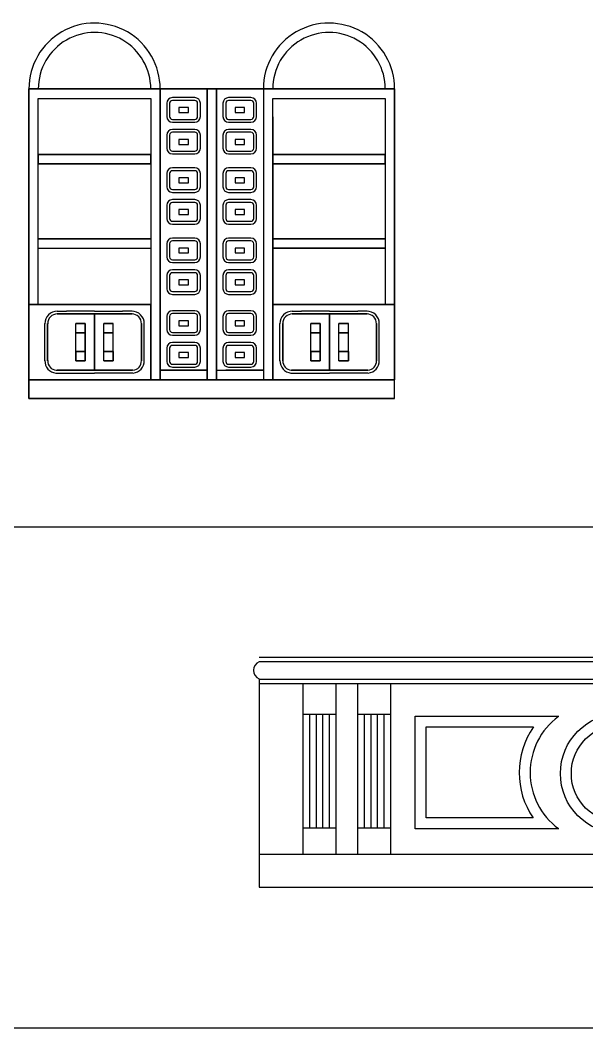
# Model space of a CAD drawing. Header units: millimetres. Extents: x 51491 to 87084, y 5379 to 33460.
# Drawn here: x 67153 to 70779, y 21779 to 28220 of the extents above; entities that cross this region are included whole.
import ezdxf

# ---------------------------------------------------------------- set-up
doc = ezdxf.new("R2010")
doc.units = ezdxf.units.MM
doc.layers.add('www.cad-blocks.net', color=7, linetype='Continuous')

# ---------------------------------------------------------------- blocks, each defined once
blk = doc.blocks.new('A$C0D311198')
at = {"linetype": 'Continuous'}
for p, q in [((0, 600), (0, 1980)), ((0, 600), (0, 1980)), ((0, 600), (0, 1980)), ((0, 600), (0, 1980)), ((0, 1980), (0, 600)), ((0, 1980), (0, 600)), ((0, 600), (0, 1980)), ((0, 600), (0, 1980)), ((0, 600), (0, 1980)), ((0, 600), (0, 1980)), ((0, 1980), (0, 600)), ((0, 600), (0, 1980)), ((0, 1980), (0, 600)), ((0, 1980), (0, 600)), ((0, 600), (0, 1980)), ((0, 1980), (0, 600)), ((0, 1980), (60, 1980)), ((0, 1980), (60, 1980)), ((0, 1980), (60, 1980)), ((60, 1980), (0, 1980)), ((60, 1980), (0, 1980)), ((60, 1980), (0, 1980)), ((60, 1980), (0, 1980)), ((60, 1980), (0, 1980)), ((60, 1980), (780, 1980)), ((780, 1980), (60, 1980)), ((780, 1980), (60, 1980)), ((60, 1980), (780, 1980)), ((780, 1980), (60, 1980)), ((60, 1980), (780, 1980)), ((60, 1980), (780, 1980)), ((780, 1980), (60, 1980)), ((780, 1980), (60, 1980)), ((60, 1980), (780, 1980)), ((60, 1980), (780, 1980)), ((60, 1980), (780, 1980)), ((60, 1980), (780, 1980)), ((780, 1980), (60, 1980)), ((60, 1980), (780, 1980)), ((780, 1980), (60, 1980)), ((780, 1980), (60, 1980)), ((60, 1980), (780, 1980)), ((780, 1980), (60, 1980)), ((60, 1980), (780, 1980)), ((780, 1980), (60, 1980)), ((780, 1980), (60, 1980)), ((60, 1980), (780, 1980)), ((60, 1980), (780, 1980)), ((60, 1980), (780, 1980)), ((780, 1980), (60, 1980)), ((60, 1980), (780, 1980)), ((780, 1980), (60, 1980)), ((780, 1980), (60, 1980)), ((60, 1980), (780, 1980)), ((60, 1980), (780, 1980)), ((60, 1980), (780, 1980)), ((840, 1980), (780, 1980)), ((840, 1980), (780, 1980)), ((780, 1980), (840, 1980)), ((780, 1980), (840, 1980)), ((840, 120), (840, 1980)), ((840, 1980), (840, 120)), ((840, 1980), (840, 120)), ((840, 1980), (840, 120)), ((840, 1980), (840, 120)), ((840, 120), (840, 1980)), ((840, 1980), (1140, 1980)), ((1140, 1980), (840, 1980)), ((840, 1980), (1140, 1980)), ((840, 1980), (1140, 1980)), ((1140, 1980), (840, 1980)), ((840, 1980), (1140, 1980)), ((1140, 1980), (840, 1980)), ((840, 1980), (1140, 1980)), ((1140, 1980), (840, 1980)), ((1140, 1980), (840, 1980)), ((1140, 1980), (840, 1980)), ((840, 1980), (1140, 1980)), ((1140, 1980), (840, 1980)), ((1140, 1980), (840, 1980)), ((840, 1980), (1140, 1980)), ((840, 1980), (1140, 1980)), ((1140, 1980), (840, 1980)), ((1140, 1980), (840, 1980)), ((1140, 1980), (840, 1980)), ((840, 1980), (1140, 1980)), ((1140, 1980), (840, 1980)), ((840, 1980), (1140, 1980)), ((1140, 1980), (840, 1980)), ((840, 1980), (1140, 1980)), ((840, 1980), (840, 1800)), ((840, 1800), (840, 1980)), ((840, 1980), (840, 1800)), ((840, 1980), (840, 1800)), ((1140, 120), (1140, 1980)), ((1140, 1980), (1140, 120)), ((1140, 120), (1140, 1980)), ((1140, 1980), (1140, 120)), ((1140, 120), (1140, 1980)), ((1140, 1980), (1140, 120)), ((1140, 1980), (1140, 120)), ((1140, 1980), (1140, 120)), ((1140, 120), (1140, 1980)), ((1140, 1980), (1140, 120)), ((1140, 1980), (1140, 120)), ((1140, 120), (1140, 1980)), ((1200, 1980), (1140, 1980)), ((1200, 1980), (1140, 1980)), ((1140, 1980), (1200, 1980)), ((1200, 1980), (1140, 1980)), ((1140, 1800), (1140, 1980)), ((1140, 1980), (1140, 1800)), ((1140, 1980), (1140, 1800)), ((1140, 1980), (1140, 1800)), ((1200, 120), (1200, 1980)), ((1200, 1980), (1200, 120)), ((1200, 1980), (1200, 120)), ((1200, 120), (1200, 1980)), ((1200, 1980), (1200, 120)), ((1200, 120), (1200, 1980)), ((1200, 1980), (1200, 120)), ((1200, 120), (1200, 1980)), ((1200, 1980), (1200, 120)), ((1200, 1980), (1200, 120)), ((1200, 1980), (1200, 120)), ((1200, 120), (1200, 1980)), ((1200, 1980), (1200, 120)), ((1200, 1980), (1200, 120)), ((1200, 120), (1200, 1980)), ((1200, 120), (1200, 1980)), ((1200, 1980), (1200, 120)), ((1200, 1980), (1200, 120)), ((1200, 1980), (1200, 120)), ((1200, 120), (1200, 1980)), ((1200, 120), (1200, 1980)), ((1200, 1980), (1200, 120)), ((1200, 1980), (1200, 120)), ((1200, 120), (1200, 1980)), ((1200, 1980), (1200, 120)), ((1200, 1980), (1200, 120)), ((1200, 1980), (1200, 120)), ((1200, 120), (1200, 1980)), ((1200, 1980), (1560, 1980)), ((1560, 1980), (1200, 1980)), ((1200, 1980), (1560, 1980)), ((1200, 1980), (1560, 1980)), ((1560, 1980), (1200, 1980)), ((1200, 1980), (1560, 1980)), ((1560, 1980), (1200, 1980)), ((1200, 1980), (1560, 1980)), ((1560, 1980), (1200, 1980)), ((1560, 1980), (1200, 1980)), ((1560, 1980), (1200, 1980)), ((1200, 1980), (1560, 1980)), ((1560, 1980), (1200, 1980)), ((1560, 1980), (1200, 1980)), ((1200, 1980), (1560, 1980)), ((1200, 1980), (1560, 1980)), ((1560, 1980), (1200, 1980)), ((1560, 1980), (1200, 1980)), ((1560, 1980), (1200, 1980)), ((1200, 1980), (1560, 1980)), ((1560, 1980), (1200, 1980)), ((1200, 1980), (1560, 1980)), ((1560, 1980), (1200, 1980)), ((1200, 1980), (1560, 1980)), ((1200, 1980), (1200, 1800)), ((1200, 1800), (1200, 1980)), ((1200, 1980), (1200, 1800)), ((1200, 1980), (1200, 1800)), ((1503, 120), (1503, 1980)), ((1560, 1980), (2280, 1980)), ((2280, 1980), (1560, 1980)), ((2280, 1980), (1560, 1980)), ((1560, 1980), (2280, 1980)), ((2280, 1980), (1560, 1980)), ((1560, 1980), (2280, 1980)), ((1560, 1980), (2280, 1980)), ((2280, 1980), (1560, 1980)), ((2280, 1980), (1560, 1980)), ((1560, 1980), (2280, 1980)), ((1560, 1980), (2280, 1980)), ((1560, 1980), (2280, 1980)), ((1560, 1980), (2280, 1980)), ((2280, 1980), (1560, 1980)), ((1560, 1980), (2280, 1980)), ((2280, 1980), (1560, 1980)), ((2280, 1980), (1560, 1980)), ((1560, 1980), (2280, 1980)), ((2280, 1980), (1560, 1980)), ((1560, 1980), (2280, 1980)), ((2280, 1980), (1560, 1980)), ((2280, 1980), (1560, 1980)), ((1560, 1980), (2280, 1980)), ((1560, 1980), (2280, 1980)), ((1560, 1980), (2280, 1980)), ((2280, 1980), (1560, 1980)), ((1560, 1980), (2280, 1980)), ((2280, 1980), (1560, 1980)), ((2280, 1980), (1560, 1980)), ((1560, 1980), (2280, 1980)), ((1560, 1980), (2280, 1980)), ((1560, 1980), (2280, 1980)), ((2280, 1980), (2340, 1980)), ((2280, 1980), (2340, 1980)), ((2280, 1980), (2340, 1980)), ((2340, 1980), (2280, 1980)), ((2340, 1980), (2280, 1980)), ((2280, 1980), (2340, 1980)), ((2340, 1980), (2280, 1980)), ((2280, 1980), (2340, 1980)), ((2340, 1980), (2280, 1980)), ((2280, 1980), (2340, 1980)), ((2340, 600), (2340, 1980)), ((2340, 1980), (2340, 600)), ((2340, 600), (2340, 1980)), ((2340, 600), (2340, 1980)), ((2340, 600), (2340, 1980)), ((2340, 600), (2340, 1980)), ((2340, 600), (2340, 1980)), ((2340, 1980), (2340, 600)), ((2340, 600), (2340, 1980)), ((2340, 1980), (2340, 600)), ((2340, 1980), (2340, 600)), ((2340, 600), (2340, 1980)), ((2340, 1980), (2340, 600)), ((2340, 600), (2340, 1980)), ((2340, 1980), (2340, 600)), ((2340, 1980), (2340, 600)), ((2340, 600), (2340, 1980)), ((2340, 600), (2340, 1980)), ((2340, 600), (2340, 1980)), ((2340, 1980), (2340, 600)), ((2340, 600), (2340, 1980)), ((2340, 1980), (2340, 600)), ((2340, 1980), (2340, 600)), ((2340, 600), (2340, 1980)), ((2340, 600), (2340, 1980)), ((2340, 600), (2340, 1980)), ((60, 600), (60, 1916.6)), ((60, 1916.6), (780, 1916.6)), ((780, 1916.6), (780, 120)), ((840, 1860), (840, 1920)), ((840, 1920), (840, 1860)), ((840, 1920), (840, 1860)), ((840, 1860), (840, 1920)), ((882.4, 1886.9), (882.4, 1802.3)), ((900.4, 1886.9), (900.4, 1802.3)), ((1061.4, 1922.9), (918.4, 1922.9)), ((1061.4, 1904.9), (918.4, 1904.9)), ((1079.4, 1802.3), (1079.4, 1886.9)), ((1097.4, 1802.3), (1097.4, 1886.9)), ((1241.8, 1886.9), (1241.8, 1802.3)), ((1259.8, 1886.9), (1259.8, 1802.3)), ((1420.8, 1922.9), (1277.8, 1922.9)), ((1420.8, 1904.9), (1277.8, 1904.9)), ((1438.8, 1802.3), (1438.8, 1886.9)), ((1456.8, 1802.3), (1456.8, 1886.9)), ((1560, 1916.6), (2280, 1916.6)), ((1560, 120), (1560, 1916.6)), ((2280, 1916.6), (2280, 600)), ((959.6, 1859), (959.6, 1827.6)), ((1020.5, 1859), (959.6, 1859)), ((959.6, 1827.6), (1020.5, 1827.6)), ((1020.5, 1827.6), (1020.5, 1859)), ((1379.9, 1859), (1319, 1859)), ((1319, 1859), (1319, 1827.6)), ((1319, 1827.6), (1379.9, 1827.6)), ((1379.9, 1827.6), (1379.9, 1859)), ((840, 1800), (840, 1560)), ((840, 1560), (840, 1800)), ((840, 1800), (840, 1560)), ((840, 1800), (840, 1560)), ((918.4, 1784.3), (1061.4, 1784.3)), ((918.4, 1766.3), (1061.4, 1766.3)), ((1140, 1560), (1140, 1800)), ((1140, 1800), (1140, 1560)), ((1140, 1800), (1140, 1560)), ((1140, 1800), (1140, 1560)), ((1200, 1800), (1200, 1560)), ((1200, 1560), (1200, 1800)), ((1200, 1800), (1200, 1560)), ((1200, 1800), (1200, 1560)), ((1277.8, 1784.3), (1420.8, 1784.3)), ((1277.8, 1766.3), (1420.8, 1766.3)), ((1560, 1560), (1560, 1800)), ((1560, 1800), (1560, 1560)), ((1560, 1800), (1560, 1560)), ((1560, 1800), (1560, 1560)), ((840, 1620), (840, 1680)), ((840, 1680), (840, 1620)), ((840, 1680), (840, 1620)), ((840, 1620), (840, 1680)), ((882.4, 1683.7), (882.4, 1599.1)), ((900.4, 1683.7), (900.4, 1599.1)), ((1061.4, 1719.7), (918.4, 1719.7)), ((1061.4, 1701.7), (918.4, 1701.7)), ((1079.4, 1599.1), (1079.4, 1683.7)), ((1097.4, 1599.1), (1097.4, 1683.7)), ((1241.8, 1683.7), (1241.8, 1599.1)), ((1259.8, 1683.7), (1259.8, 1599.1)), ((1420.8, 1719.7), (1277.8, 1719.7)), ((1420.8, 1701.7), (1277.8, 1701.7)), ((1438.8, 1599.1), (1438.8, 1683.7)), ((1456.8, 1599.1), (1456.8, 1683.7)), ((1020.5, 1655.9), (959.6, 1655.9)), ((959.6, 1655.9), (959.6, 1624.4)), ((959.6, 1624.4), (1020.5, 1624.4)), ((1020.5, 1624.4), (1020.5, 1655.9)), ((1379.9, 1655.9), (1319, 1655.9)), ((1319, 1655.9), (1319, 1624.4)), ((1319, 1624.4), (1379.9, 1624.4)), ((1379.9, 1624.4), (1379.9, 1655.9)), ((60, 1560), (780, 1560)), ((780, 1560), (60, 1560)), ((60, 1560), (780, 1560)), ((60, 1560), (780, 1560)), ((780, 1560), (60, 1560)), ((780, 1560), (60, 1560)), ((60, 1560), (780, 1560)), ((60, 1560), (780, 1560)), ((60, 1560), (780, 1560)), ((60, 1560), (780, 1560)), ((780, 1560), (60, 1560)), ((60, 1560), (780, 1560)), ((780, 1560), (60, 1560)), ((780, 1560), (60, 1560)), ((60, 1560), (780, 1560)), ((780, 1560), (60, 1560)), ((60, 1560), (780, 1560)), ((780, 1560), (60, 1560)), ((780, 1560), (60, 1560)), ((60, 1560), (780, 1560)), ((60, 1560), (780, 1560)), ((780, 1560), (60, 1560)), ((60, 1500), (60, 1560)), ((60, 1500), (60, 1560)), ((60, 1560), (60, 1500)), ((60, 1560), (60, 1500)), ((780, 1500), (780, 1560)), ((780, 1500), (780, 1560)), ((780, 1560), (780, 1500)), ((780, 1560), (780, 1500)), ((840, 1500), (840, 1560)), ((840, 1560), (840, 1500)), ((840, 1560), (840, 1500)), ((840, 1560), (840, 1500)), ((918.4, 1581.1), (1061.4, 1581.1)), ((918.4, 1563.1), (1061.4, 1563.1)), ((1140, 1560), (1140, 1500)), ((1140, 1500), (1140, 1560)), ((1140, 1560), (1140, 1500)), ((1140, 1560), (1140, 1500)), ((1200, 1500), (1200, 1560)), ((1200, 1560), (1200, 1500)), ((1200, 1560), (1200, 1500)), ((1200, 1560), (1200, 1500)), ((1277.8, 1581.1), (1420.8, 1581.1)), ((1277.8, 1563.1), (1420.8, 1563.1)), ((1560, 1560), (2280, 1560)), ((2280, 1560), (1560, 1560)), ((1560, 1560), (2280, 1560)), ((1560, 1560), (2280, 1560)), ((2280, 1560), (1560, 1560)), ((2280, 1560), (1560, 1560)), ((1560, 1560), (2280, 1560)), ((1560, 1560), (2280, 1560)), ((1560, 1560), (2280, 1560)), ((1560, 1560), (2280, 1560)), ((2280, 1560), (1560, 1560)), ((1560, 1560), (2280, 1560)), ((2280, 1560), (1560, 1560)), ((2280, 1560), (1560, 1560)), ((1560, 1560), (2280, 1560)), ((2280, 1560), (1560, 1560)), ((1560, 1560), (2280, 1560)), ((2280, 1560), (1560, 1560)), ((2280, 1560), (1560, 1560)), ((1560, 1560), (2280, 1560)), ((1560, 1560), (2280, 1560)), ((2280, 1560), (1560, 1560)), ((1560, 1500), (1560, 1560)), ((1560, 1500), (1560, 1560)), ((1560, 1560), (1560, 1500)), ((1560, 1560), (1560, 1500)), ((1560, 1560), (1560, 1500)), ((1560, 1500), (1560, 1560)), ((1560, 1560), (1560, 1500)), ((1560, 1560), (1560, 1500)), ((2280, 1500), (2280, 1560)), ((2280, 1500), (2280, 1560)), ((2280, 1560), (2280, 1500)), ((2280, 1560), (2280, 1500)), ((60, 1500), (780, 1500)), ((780, 1500), (60, 1500)), ((780, 1500), (60, 1500)), ((60, 1500), (780, 1500)), ((780, 1500), (60, 1500)), ((780, 1500), (60, 1500)), ((780, 1500), (60, 1500)), ((60, 1500), (780, 1500)), ((60, 1500), (780, 1500)), ((60, 1500), (780, 1500)), ((840, 1500), (840, 1260)), ((840, 1260), (840, 1500)), ((840, 1500), (840, 1260)), ((840, 1500), (840, 1260)), ((1140, 1260), (1140, 1500)), ((1140, 1500), (1140, 1260)), ((1140, 1500), (1140, 1260)), ((1140, 1500), (1140, 1260)), ((1200, 1500), (1200, 1260)), ((1200, 1260), (1200, 1500)), ((1200, 1500), (1200, 1260)), ((1200, 1500), (1200, 1260)), ((1560, 1500), (2280, 1500)), ((2280, 1500), (1560, 1500)), ((2280, 1500), (1560, 1500)), ((1560, 1500), (2280, 1500)), ((2280, 1500), (1560, 1500)), ((2280, 1500), (1560, 1500)), ((2280, 1500), (1560, 1500)), ((1560, 1500), (2280, 1500)), ((1560, 1500), (2280, 1500)), ((1560, 1500), (2280, 1500)), ((1560, 1260), (1560, 1500)), ((1560, 1500), (1560, 1260)), ((1560, 1500), (1560, 1260)), ((1560, 1500), (1560, 1260)), ((882.4, 1438.1), (882.4, 1353.6)), ((900.4, 1438.1), (900.4, 1353.6)), ((1061.4, 1474.1), (918.4, 1474.1)), ((1061.4, 1456.1), (918.4, 1456.1)), ((1079.4, 1353.6), (1079.4, 1438.1)), ((1097.4, 1353.6), (1097.4, 1438.1)), ((1241.8, 1438.1), (1241.8, 1353.6)), ((1259.8, 1438.1), (1259.8, 1353.6)), ((1420.8, 1474.1), (1277.8, 1474.1)), ((1420.8, 1456.1), (1277.8, 1456.1)), ((1438.8, 1353.6), (1438.8, 1438.1)), ((1456.8, 1353.6), (1456.8, 1438.1)), ((959.6, 1410.3), (959.6, 1378.9)), ((1020.5, 1410.3), (959.6, 1410.3)), ((959.6, 1378.9), (1020.5, 1378.9)), ((1020.5, 1378.9), (1020.5, 1410.3)), ((1379.9, 1410.3), (1319, 1410.3)), ((1319, 1410.3), (1319, 1378.9)), ((1319, 1378.9), (1379.9, 1378.9)), ((1379.9, 1378.9), (1379.9, 1410.3)), ((918.4, 1335.6), (1061.4, 1335.6)), ((918.4, 1317.6), (1061.4, 1317.6)), ((1277.8, 1335.6), (1420.8, 1335.6)), ((1277.8, 1317.6), (1420.8, 1317.6)), ((840, 1260), (840, 1020)), ((840, 1020), (840, 1260)), ((840, 1260), (840, 1020)), ((840, 1260), (840, 1020)), ((882.4, 1235), (882.4, 1150.4)), ((900.4, 1235), (900.4, 1150.4)), ((1061.4, 1271), (918.4, 1271)), ((1061.4, 1253), (918.4, 1253)), ((1079.4, 1150.4), (1079.4, 1235)), ((1097.4, 1150.4), (1097.4, 1235)), ((1140, 1020), (1140, 1260)), ((1140, 1260), (1140, 1020)), ((1140, 1260), (1140, 1020)), ((1140, 1260), (1140, 1020)), ((1200, 1260), (1200, 1020)), ((1200, 1020), (1200, 1260)), ((1200, 1260), (1200, 1020)), ((1200, 1260), (1200, 1020)), ((1241.8, 1235), (1241.8, 1150.4)), ((1259.8, 1235), (1259.8, 1150.4)), ((1420.8, 1271), (1277.8, 1271)), ((1420.8, 1253), (1277.8, 1253)), ((1438.8, 1150.4), (1438.8, 1235)), ((1456.8, 1150.4), (1456.8, 1235)), ((1560, 1020), (1560, 1260)), ((1560, 1260), (1560, 1020)), ((1560, 1260), (1560, 1020)), ((1560, 1260), (1560, 1020)), ((840, 1200), (840, 1140)), ((840, 1140), (840, 1200)), ((840, 1140), (840, 1200)), ((840, 1200), (840, 1140)), ((1020.5, 1207.1), (959.6, 1207.1)), ((959.6, 1207.1), (959.6, 1175.7)), ((959.6, 1175.7), (1020.5, 1175.7)), ((1020.5, 1175.7), (1020.5, 1207.1)), ((1379.9, 1207.1), (1319, 1207.1)), ((1319, 1207.1), (1319, 1175.7)), ((1319, 1175.7), (1379.9, 1175.7)), ((1379.9, 1175.7), (1379.9, 1207.1)), ((918.4, 1132.4), (1061.4, 1132.4)), ((918.4, 1114.4), (1061.4, 1114.4)), ((1277.8, 1132.4), (1420.8, 1132.4)), ((1277.8, 1114.4), (1420.8, 1114.4)), ((60, 1020), (780, 1020)), ((780, 1020), (60, 1020)), ((780, 1020), (60, 1020)), ((60, 1020), (780, 1020)), ((780, 1020), (60, 1020)), ((60, 1020), (780, 1020)), ((60, 1020), (780, 1020)), ((780, 1020), (60, 1020)), ((780, 1020), (60, 1020)), ((60, 1020), (780, 1020)), ((60, 1020), (780, 1020)), ((60, 1020), (780, 1020)), ((60, 1020), (780, 1020)), ((780, 1020), (60, 1020)), ((60, 1020), (780, 1020)), ((780, 1020), (60, 1020)), ((780, 1020), (60, 1020)), ((60, 1020), (780, 1020)), ((780, 1020), (60, 1020)), ((60, 1020), (780, 1020)), ((780, 1020), (60, 1020)), ((780, 1020), (60, 1020)), ((60, 1020), (780, 1020)), ((60, 1020), (780, 1020)), ((60, 1020), (780, 1020)), ((780, 1020), (60, 1020)), ((60, 1020), (780, 1020)), ((780, 1020), (60, 1020)), ((780, 1020), (60, 1020)), ((60, 1020), (780, 1020)), ((60, 1020), (780, 1020)), ((60, 1020), (780, 1020)), ((840, 1020), (840, 840)), ((840, 840), (840, 1020)), ((840, 1020), (840, 840)), ((840, 1020), (840, 840)), ((882.4, 989.3), (882.4, 904.7)), ((900.4, 989.3), (900.4, 904.7)), ((1061.4, 1025.3), (918.4, 1025.3)), ((1061.4, 1007.3), (918.4, 1007.3)), ((1079.4, 904.7), (1079.4, 989.3)), ((1097.4, 904.7), (1097.4, 989.3)), ((1140, 840), (1140, 1020)), ((1140, 1020), (1140, 840)), ((1140, 1020), (1140, 840)), ((1140, 1020), (1140, 840)), ((1200, 1020), (1200, 840)), ((1200, 840), (1200, 1020)), ((1200, 1020), (1200, 840)), ((1200, 1020), (1200, 840)), ((1241.8, 989.3), (1241.8, 904.7)), ((1259.8, 989.3), (1259.8, 904.7)), ((1420.8, 1025.3), (1277.8, 1025.3)), ((1420.8, 1007.3), (1277.8, 1007.3)), ((1438.8, 904.7), (1438.8, 989.3)), ((1456.8, 904.7), (1456.8, 989.3)), ((1560, 1020), (2280, 1020)), ((2280, 1020), (1560, 1020)), ((2280, 1020), (1560, 1020)), ((1560, 1020), (2280, 1020)), ((2280, 1020), (1560, 1020)), ((1560, 1020), (2280, 1020)), ((1560, 1020), (2280, 1020)), ((2280, 1020), (1560, 1020)), ((2280, 1020), (1560, 1020)), ((1560, 1020), (2280, 1020)), ((1560, 1020), (2280, 1020)), ((1560, 1020), (2280, 1020)), ((1560, 1020), (2280, 1020)), ((2280, 1020), (1560, 1020)), ((1560, 1020), (2280, 1020)), ((2280, 1020), (1560, 1020)), ((2280, 1020), (1560, 1020)), ((1560, 1020), (2280, 1020)), ((2280, 1020), (1560, 1020)), ((1560, 1020), (2280, 1020)), ((2280, 1020), (1560, 1020)), ((2280, 1020), (1560, 1020)), ((1560, 1020), (2280, 1020)), ((1560, 1020), (2280, 1020)), ((1560, 1020), (2280, 1020)), ((2280, 1020), (1560, 1020)), ((1560, 1020), (2280, 1020)), ((2280, 1020), (1560, 1020)), ((2280, 1020), (1560, 1020)), ((1560, 1020), (2280, 1020)), ((1560, 1020), (2280, 1020)), ((1560, 1020), (2280, 1020)), ((1560, 840), (1560, 1020)), ((1560, 1020), (1560, 840)), ((1560, 1020), (1560, 840)), ((1560, 1020), (1560, 840)), ((60, 960), (780, 960)), ((840, 900), (840, 960)), ((840, 960), (840, 900)), ((840, 960), (840, 900)), ((840, 900), (840, 960)), ((1020.5, 961.4), (959.6, 961.4)), ((959.6, 961.4), (959.6, 930)), ((959.6, 930), (1020.5, 930)), ((1020.5, 930), (1020.5, 961.4)), ((1379.9, 961.4), (1319, 961.4)), ((1319, 961.4), (1319, 930)), ((1319, 930), (1379.9, 930)), ((1379.9, 930), (1379.9, 961.4)), ((1560, 960), (2280, 960)), ((2280, 960), (1560, 960)), ((2280, 960), (1560, 960)), ((1560, 960), (2280, 960)), ((2280, 960), (1560, 960)), ((2280, 960), (1560, 960)), ((2280, 960), (1560, 960)), ((1560, 960), (2280, 960)), ((1560, 960), (2280, 960)), ((1560, 960), (2280, 960)), ((840, 840), (840, 600)), ((840, 600), (840, 840)), ((840, 840), (840, 600)), ((840, 840), (840, 600)), ((918.4, 886.7), (1061.4, 886.7)), ((918.4, 868.7), (1061.4, 868.7)), ((1140, 600), (1140, 840)), ((1140, 840), (1140, 600)), ((1140, 840), (1140, 600)), ((1140, 840), (1140, 600)), ((1200, 840), (1200, 600)), ((1200, 600), (1200, 840)), ((1200, 840), (1200, 600)), ((1200, 840), (1200, 600)), ((1277.8, 886.7), (1420.8, 886.7)), ((1277.8, 868.7), (1420.8, 868.7)), ((1560, 600), (1560, 840)), ((1560, 840), (1560, 600)), ((1560, 840), (1560, 600)), ((1560, 840), (1560, 600)), ((840, 660), (840, 780)), ((840, 780), (840, 660)), ((840, 780), (840, 660)), ((840, 660), (840, 780)), ((882.4, 786.1), (882.4, 701.5)), ((900.4, 786.1), (900.4, 701.5)), ((1061.4, 822.1), (918.4, 822.1)), ((1061.4, 804.1), (918.4, 804.1)), ((1079.4, 701.5), (1079.4, 786.1)), ((1097.4, 701.5), (1097.4, 786.1)), ((1241.8, 786.1), (1241.8, 701.5)), ((1259.8, 786.1), (1259.8, 701.5)), ((1420.8, 822.1), (1277.8, 822.1)), ((1420.8, 804.1), (1277.8, 804.1)), ((1438.8, 701.5), (1438.8, 786.1)), ((1456.8, 701.5), (1456.8, 786.1)), ((959.6, 758.2), (959.6, 726.8)), ((1020.5, 758.2), (959.6, 758.2)), ((959.6, 726.8), (1020.5, 726.8)), ((1020.5, 726.8), (1020.5, 758.2)), ((1379.9, 758.2), (1319, 758.2)), ((1319, 758.2), (1319, 726.8)), ((1319, 726.8), (1379.9, 726.8)), ((1379.9, 726.8), (1379.9, 758.2)), ((918.4, 683.5), (1061.4, 683.5)), ((918.4, 665.5), (1061.4, 665.5)), ((1277.8, 683.5), (1420.8, 683.5)), ((1277.8, 665.5), (1420.8, 665.5)), ((0, 120), (0, 600)), ((0, 120), (0, 600)), ((0, 120), (0, 600)), ((0, 600), (0, 120)), ((0, 120), (0, 600)), ((0, 600), (0, 120)), ((0, 600), (0, 120)), ((0, 600), (0, 120)), ((0, 120), (0, 600)), ((0, 120), (0, 600)), ((60, 600), (0, 600)), ((0, 600), (60, 600)), ((60, 600), (0, 600)), ((0, 600), (60, 600)), ((0, 600), (60, 600)), ((0, 600), (60, 600)), ((0, 600), (60, 600)), ((0, 600), (60, 600)), ((60, 600), (420, 600)), ((420, 600), (60, 600)), ((60, 600), (420, 600)), ((420, 600), (60, 600)), ((60, 600), (780, 600)), ((780, 600), (60, 600)), ((780, 600), (60, 600)), ((60, 600), (780, 600)), ((780, 600), (60, 600)), ((60, 600), (780, 600)), ((780, 600), (60, 600)), ((60, 600), (780, 600)), ((780, 600), (60, 600)), ((780, 600), (60, 600)), ((780, 600), (60, 600)), ((60, 600), (780, 600)), ((780, 600), (60, 600)), ((780, 600), (60, 600)), ((60, 600), (780, 600)), ((60, 600), (780, 600)), ((780, 600), (60, 600)), ((780, 600), (60, 600)), ((780, 600), (60, 600)), ((60, 600), (780, 600)), ((420, 600), (780, 600)), ((420, 600), (780, 600)), ((780, 600), (420, 600)), ((420, 600), (780, 600)), ((780, 600), (780, 180)), ((780, 600), (780, 180)), ((780, 600), (780, 180)), ((780, 600), (780, 180)), ((780, 120), (780, 600)), ((780, 600), (780, 120)), ((780, 120), (780, 600)), ((780, 120), (780, 600)), ((780, 600), (780, 120)), ((780, 120), (780, 600)), ((780, 600), (780, 120)), ((780, 120), (780, 600)), ((780, 600), (780, 120)), ((780, 600), (780, 120)), ((780, 600), (780, 120)), ((780, 120), (780, 600)), ((780, 600), (780, 120)), ((780, 600), (780, 120)), ((780, 120), (780, 600)), ((780, 120), (780, 600)), ((780, 600), (780, 120)), ((780, 600), (780, 120)), ((780, 600), (780, 120)), ((780, 120), (780, 600)), ((840, 600), (840, 420)), ((840, 420), (840, 600)), ((840, 600), (840, 420)), ((840, 600), (840, 420)), ((1140, 420), (1140, 600)), ((1140, 600), (1140, 420)), ((1140, 600), (1140, 420)), ((1140, 600), (1140, 420)), ((1200, 600), (1200, 420)), ((1200, 420), (1200, 600)), ((1200, 600), (1200, 420)), ((1200, 600), (1200, 420)), ((1560, 600), (1920, 600)), ((1920, 600), (1560, 600)), ((1560, 600), (1920, 600)), ((1920, 600), (1560, 600)), ((1560, 600), (2280, 600)), ((2280, 600), (1560, 600)), ((2280, 600), (1560, 600)), ((1560, 600), (2280, 600)), ((2280, 600), (1560, 600)), ((1560, 600), (2280, 600)), ((2280, 600), (1560, 600)), ((1560, 600), (2280, 600)), ((2280, 600), (1560, 600)), ((2280, 600), (1560, 600)), ((2280, 600), (1560, 600)), ((1560, 600), (2280, 600)), ((2280, 600), (1560, 600)), ((2280, 600), (1560, 600)), ((1560, 600), (2280, 600)), ((1560, 600), (2280, 600)), ((2280, 600), (1560, 600)), ((2280, 600), (1560, 600)), ((2280, 600), (1560, 600)), ((1560, 600), (2280, 600)), ((1560, 420), (1560, 600)), ((1560, 600), (1560, 420)), ((1560, 600), (1560, 420)), ((1560, 600), (1560, 420)), ((1560, 600), (1560, 180)), ((1560, 600), (1560, 180)), ((1560, 600), (1560, 180)), ((1560, 600), (1560, 180)), ((1560, 120), (1560, 600)), ((1560, 600), (1560, 120)), ((1560, 120), (1560, 600)), ((1560, 120), (1560, 600)), ((1560, 600), (1560, 120)), ((1560, 120), (1560, 600)), ((1560, 600), (1560, 120)), ((1560, 120), (1560, 600)), ((1560, 600), (1560, 120)), ((1560, 600), (1560, 120)), ((1560, 600), (1560, 120)), ((1560, 120), (1560, 600)), ((1560, 600), (1560, 120)), ((1560, 600), (1560, 120)), ((1560, 120), (1560, 600)), ((1560, 120), (1560, 600)), ((1560, 600), (1560, 120)), ((1560, 600), (1560, 120)), ((1560, 600), (1560, 120)), ((1560, 120), (1560, 600)), ((2280, 600), (1980, 600)), ((1980, 600), (2280, 600)), ((2280, 600), (1980, 600)), ((1980, 600), (2280, 600)), ((2340, 600), (2280, 600)), ((2280, 600), (2340, 600)), ((2340, 600), (2280, 600)), ((2340, 600), (2280, 600)), ((2280, 600), (2340, 600)), ((2340, 600), (2280, 600)), ((2340, 600), (2280, 600)), ((2340, 600), (2280, 600)), ((2340, 120), (2340, 600)), ((2340, 600), (2340, 120)), ((2340, 120), (2340, 600)), ((2340, 120), (2340, 600)), ((2340, 600), (2340, 120)), ((2340, 600), (2340, 120)), ((2340, 600), (2340, 120)), ((2340, 120), (2340, 600)), ((2340, 600), (2340, 120)), ((2340, 600), (2340, 120)), ((2340, 120), (2340, 600)), ((2340, 120), (2340, 600)), ((2340, 600), (2340, 120)), ((2340, 600), (2340, 120)), ((2340, 600), (2340, 120)), ((2340, 120), (2340, 600)), ((420, 540), (420, 180)), ((420, 180), (420, 540)), ((420, 540), (420, 180)), ((420, 180), (420, 540)), ((420, 180), (420, 540)), ((882.4, 524.7), (882.4, 440.1)), ((900.4, 524.7), (900.4, 440.1)), ((1061.4, 560.7), (918.4, 560.7)), ((1061.4, 542.7), (918.4, 542.7)), ((1079.4, 440.1), (1079.4, 524.7)), ((1097.4, 440.1), (1097.4, 524.7)), ((1241.8, 524.7), (1241.8, 440.1)), ((1259.8, 524.7), (1259.8, 440.1)), ((1420.8, 560.7), (1277.8, 560.7)), ((1420.8, 542.7), (1277.8, 542.7)), ((1438.8, 440.1), (1438.8, 524.7)), ((1456.8, 440.1), (1456.8, 524.7)), ((1923.9, 180), (1923.9, 540)), ((1923.9, 180), (1923.9, 540)), ((1923.9, 540), (1923.9, 180)), ((1923.9, 180), (1923.9, 540)), ((1923.9, 540), (1923.9, 180)), ((360, 480), (300, 480)), ((360, 480), (300, 480)), ((300, 480), (360, 480)), ((300, 480), (360, 480)), ((300, 480), (360, 480)), ((360, 480), (300, 480)), ((300, 420), (300, 480)), ((300, 420), (300, 480)), ((300, 420), (300, 480)), ((300, 420), (300, 480)), ((360, 420), (360, 480)), ((360, 420), (360, 480)), ((360, 480), (360, 420)), ((360, 480), (360, 420)), ((420, 420), (420, 480)), ((420, 420), (420, 480)), ((420, 480), (420, 420)), ((420, 480), (420, 420)), ((480.1, 480), (540.1, 480)), ((480.1, 480), (540.1, 480)), ((540.1, 480), (480.1, 480)), ((540.1, 480), (480.1, 480)), ((540.1, 480), (480.1, 480)), ((480.1, 480), (540.1, 480)), ((480.1, 240), (480.1, 480)), ((540.1, 420), (540.1, 480)), ((540.1, 420), (540.1, 480)), ((540.1, 420), (540.1, 480)), ((540.1, 420), (540.1, 480)), ((959.6, 496.9), (959.6, 465.4)), ((1020.5, 496.9), (959.6, 496.9)), ((959.6, 465.4), (1020.5, 465.4)), ((1020.5, 465.4), (1020.5, 496.9)), ((1379.9, 496.9), (1319, 496.9)), ((1319, 496.9), (1319, 465.4)), ((1319, 465.4), (1379.9, 465.4)), ((1379.9, 465.4), (1379.9, 496.9)), ((1863.9, 480), (1803.9, 480)), ((1803.9, 480), (1863.9, 480)), ((1803.9, 480), (1863.9, 480)), ((1803.9, 420), (1803.9, 480)), ((1803.9, 420), (1803.9, 480)), ((1803.9, 480), (1863.9, 480)), ((1803.9, 420), (1803.9, 480)), ((1803.9, 420), (1803.9, 480)), ((1863.9, 480), (1803.9, 480)), ((1863.9, 480), (1803.9, 480)), ((1863.9, 480), (1863.9, 420)), ((1863.9, 480), (1863.9, 420)), ((1863.9, 420), (1863.9, 480)), ((1863.9, 420), (1863.9, 480)), ((1923.9, 480), (1923.9, 420)), ((1923.9, 480), (1923.9, 420)), ((1923.9, 420), (1923.9, 480)), ((1923.9, 420), (1923.9, 480)), ((1984, 480), (2044, 480)), ((2044, 480), (1984, 480)), ((2044, 480), (1984, 480)), ((2044, 480), (1984, 480)), ((1984, 480), (2044, 480)), ((1984, 480), (2044, 480)), ((1984, 240), (1984, 480)), ((2044, 420), (2044, 480)), ((2044, 420), (2044, 480)), ((2044, 420), (2044, 480)), ((2044, 420), (2044, 480)), ((300, 420), (360, 420)), ((300, 420), (360, 420)), ((300, 420), (360, 420)), ((300, 420), (360, 420)), ((360, 420), (300, 420)), ((360, 420), (300, 420)), ((300, 420), (360, 420)), ((360, 420), (300, 420)), ((300, 420), (360, 420)), ((300, 420), (360, 420)), ((360, 420), (300, 420)), ((300, 420), (360, 420)), ((300, 300), (300, 420)), ((300, 300), (300, 420)), ((300, 300), (300, 420)), ((300, 300), (300, 420)), ((360, 420), (360, 300)), ((360, 300), (360, 420)), ((360, 300), (360, 420)), ((360, 300), (360, 420)), ((420, 420), (420, 300)), ((420, 300), (420, 420)), ((420, 300), (420, 420)), ((420, 300), (420, 420)), ((540.1, 420), (480.1, 420)), ((540.1, 420), (480.1, 420)), ((540.1, 420), (480.1, 420)), ((540.1, 420), (480.1, 420)), ((480.1, 420), (540.1, 420)), ((480.1, 420), (540.1, 420)), ((540.1, 420), (480.1, 420)), ((480.1, 420), (540.1, 420)), ((540.1, 420), (480.1, 420)), ((540.1, 420), (480.1, 420)), ((480.1, 420), (540.1, 420)), ((540.1, 420), (480.1, 420)), ((540.1, 300), (540.1, 420)), ((540.1, 300), (540.1, 420)), ((540.1, 300), (540.1, 420)), ((540.1, 300), (540.1, 420)), ((840, 420), (840, 180)), ((840, 180), (840, 420)), ((840, 420), (840, 180)), ((840, 420), (840, 180)), ((918.4, 422.1), (1061.4, 422.1)), ((918.4, 404.1), (1061.4, 404.1)), ((1140, 180), (1140, 420)), ((1140, 420), (1140, 180)), ((1140, 420), (1140, 180)), ((1140, 420), (1140, 180)), ((1200, 420), (1200, 180)), ((1200, 180), (1200, 420)), ((1200, 420), (1200, 180)), ((1200, 420), (1200, 180)), ((1277.8, 422.1), (1420.8, 422.1)), ((1277.8, 404.1), (1420.8, 404.1)), ((1560, 180), (1560, 420)), ((1560, 420), (1560, 180)), ((1560, 420), (1560, 180)), ((1560, 420), (1560, 180)), ((1803.9, 420), (1863.9, 420)), ((1863.9, 420), (1803.9, 420)), ((1803.9, 420), (1863.9, 420)), ((1803.9, 420), (1863.9, 420)), ((1863.9, 420), (1803.9, 420)), ((1803.9, 420), (1863.9, 420)), ((1863.9, 420), (1803.9, 420)), ((1803.9, 300), (1803.9, 420)), ((1863.9, 420), (1803.9, 420)), ((1803.9, 420), (1863.9, 420)), ((1803.9, 420), (1863.9, 420)), ((1803.9, 420), (1863.9, 420)), ((1803.9, 300), (1803.9, 420)), ((1803.9, 420), (1863.9, 420)), ((1803.9, 300), (1803.9, 420)), ((1803.9, 300), (1803.9, 420)), ((1863.9, 300), (1863.9, 420)), ((1863.9, 300), (1863.9, 420)), ((1863.9, 300), (1863.9, 420)), ((1863.9, 420), (1863.9, 300)), ((1923.9, 300), (1923.9, 420)), ((1923.9, 300), (1923.9, 420)), ((1923.9, 300), (1923.9, 420)), ((1923.9, 420), (1923.9, 300)), ((2044, 420), (1984, 420)), ((1984, 420), (2044, 420)), ((2044, 420), (1984, 420)), ((2044, 420), (1984, 420)), ((1984, 420), (2044, 420)), ((2044, 420), (1984, 420)), ((1984, 420), (2044, 420)), ((1984, 420), (2044, 420)), ((2044, 420), (1984, 420)), ((2044, 420), (1984, 420)), ((2044, 420), (1984, 420)), ((2044, 420), (1984, 420)), ((2044, 300), (2044, 420)), ((2044, 300), (2044, 420)), ((2044, 300), (2044, 420)), ((2044, 300), (2044, 420)), ((1061.4, 357.5), (918.4, 357.5)), ((1061.4, 339.5), (918.4, 339.5)), ((1420.8, 357.5), (1277.8, 357.5)), ((1420.8, 339.5), (1277.8, 339.5)), ((360, 300), (300, 300)), ((360, 300), (300, 300)), ((300, 300), (360, 300)), ((300, 300), (360, 300)), ((300, 300), (360, 300)), ((300, 300), (360, 300)), ((360, 300), (300, 300)), ((300, 300), (360, 300)), ((360, 300), (300, 300)), ((360, 300), (300, 300)), ((300, 300), (360, 300)), ((300, 300), (360, 300)), ((360, 300), (300, 300)), ((300, 300), (360, 300)), ((300, 240), (300, 300)), ((300, 300), (300, 240)), ((300, 300), (300, 240)), ((300, 240), (300, 300)), ((360, 300), (360, 240)), ((360, 300), (360, 240)), ((360, 300), (360, 240)), ((360, 240), (360, 300)), ((420, 300), (420, 240)), ((420, 300), (420, 240)), ((420, 300), (420, 240)), ((420, 240), (420, 300)), ((480.1, 300), (540.1, 300)), ((480.1, 300), (540.1, 300)), ((540.1, 300), (480.1, 300)), ((540.1, 300), (480.1, 300)), ((540.1, 300), (480.1, 300)), ((540.1, 300), (480.1, 300)), ((480.1, 300), (540.1, 300)), ((540.1, 300), (480.1, 300)), ((480.1, 300), (540.1, 300)), ((480.1, 300), (540.1, 300)), ((540.1, 300), (480.1, 300)), ((540.1, 300), (480.1, 300)), ((480.1, 300), (540.1, 300)), ((540.1, 300), (480.1, 300)), ((540.1, 240), (540.1, 300)), ((540.1, 300), (540.1, 240)), ((540.1, 300), (540.1, 240)), ((540.1, 240), (540.1, 300)), ((882.4, 321.5), (882.4, 236.9)), ((900.4, 321.5), (900.4, 236.9)), ((1020.5, 293.7), (959.6, 293.7)), ((959.6, 293.7), (959.6, 262.2)), ((959.6, 262.2), (1020.5, 262.2)), ((1020.5, 262.2), (1020.5, 293.7)), ((1079.4, 236.9), (1079.4, 321.5)), ((1097.4, 236.9), (1097.4, 321.5)), ((1241.8, 321.5), (1241.8, 236.9)), ((1259.8, 321.5), (1259.8, 236.9)), ((1379.9, 293.7), (1319, 293.7)), ((1319, 293.7), (1319, 262.2)), ((1319, 262.2), (1379.9, 262.2)), ((1379.9, 262.2), (1379.9, 293.7)), ((1438.8, 236.9), (1438.8, 321.5)), ((1456.8, 236.9), (1456.8, 321.5)), ((1803.9, 300), (1863.9, 300)), ((1863.9, 300), (1803.9, 300)), ((1803.9, 300), (1863.9, 300)), ((1803.9, 300), (1863.9, 300)), ((1863.9, 300), (1803.9, 300)), ((1863.9, 300), (1803.9, 300)), ((1803.9, 300), (1863.9, 300)), ((1863.9, 300), (1803.9, 300)), ((1803.9, 300), (1863.9, 300)), ((1803.9, 300), (1863.9, 300)), ((1803.9, 300), (1863.9, 300)), ((1803.9, 300), (1863.9, 300)), ((1863.9, 300), (1803.9, 300)), ((1863.9, 300), (1803.9, 300)), ((1803.9, 240), (1803.9, 300)), ((1803.9, 300), (1803.9, 240)), ((1803.9, 300), (1803.9, 240)), ((1803.9, 240), (1803.9, 300)), ((1863.9, 240), (1863.9, 300)), ((1863.9, 300), (1863.9, 240)), ((1863.9, 300), (1863.9, 240)), ((1863.9, 300), (1863.9, 240)), ((1923.9, 240), (1923.9, 300)), ((1923.9, 300), (1923.9, 240)), ((1923.9, 300), (1923.9, 240)), ((1923.9, 300), (1923.9, 240)), ((2044, 300), (1984, 300)), ((1984, 300), (2044, 300)), ((2044, 300), (1984, 300)), ((2044, 300), (1984, 300)), ((1984, 300), (2044, 300)), ((1984, 300), (2044, 300)), ((2044, 300), (1984, 300)), ((1984, 300), (2044, 300)), ((2044, 300), (1984, 300)), ((2044, 300), (1984, 300)), ((2044, 300), (1984, 300)), ((2044, 300), (1984, 300)), ((1984, 300), (2044, 300)), ((1984, 300), (2044, 300)), ((2044, 240), (2044, 300)), ((2044, 300), (2044, 240)), ((2044, 300), (2044, 240)), ((2044, 240), (2044, 300)), ((360, 240), (300, 240)), ((360, 240), (300, 240)), ((300, 240), (360, 240)), ((360, 240), (300, 240)), ((480.1, 240), (540.1, 240)), ((480.1, 240), (540.1, 240)), ((540.1, 240), (480.1, 240)), ((480.1, 240), (540.1, 240)), ((918.4, 218.9), (1061.4, 218.9)), ((918.4, 200.9), (1061.4, 200.9)), ((1277.8, 218.9), (1420.8, 218.9)), ((1277.8, 200.9), (1420.8, 200.9)), ((1863.9, 240), (1803.9, 240)), ((1803.9, 240), (1863.9, 240)), ((1863.9, 240), (1803.9, 240)), ((1863.9, 240), (1803.9, 240)), ((1984, 240), (2044, 240)), ((2044, 240), (1984, 240)), ((1984, 240), (2044, 240)), ((1984, 240), (2044, 240)), ((780, 120), (780, 180)), ((780, 120), (780, 180)), ((780, 180), (780, 120)), ((780, 120), (780, 180)), ((840, 180), (1140, 180)), ((840, 180), (1140, 180)), ((840, 180), (1140, 180)), ((1140, 180), (840, 180)), ((840, 180), (1140, 180)), ((1140, 180), (840, 180)), ((1140, 180), (840, 180)), ((1140, 180), (840, 180)), ((1140, 180), (840, 180)), ((1140, 180), (840, 180)), ((840, 120), (840, 180)), ((840, 180), (840, 120)), ((840, 180), (840, 120)), ((840, 120), (840, 180)), ((900, 180), (1080, 180)), ((1080, 180), (900, 180)), ((1080, 180), (900, 180)), ((900, 180), (1080, 180)), ((900, 180), (1080, 180)), ((1080, 180), (900, 180)), ((1080, 180), (900, 180)), ((1080, 180), (900, 180)), ((1140, 180), (1140, 120)), ((1140, 120), (1140, 180)), ((1140, 180), (1140, 120)), ((1140, 120), (1140, 180)), ((1200, 180), (1503, 180)), ((1200, 120), (1200, 180)), ((1200, 180), (1200, 120)), ((1200, 180), (1200, 120)), ((1200, 120), (1200, 180)), ((1320, 180), (1260, 180)), ((1320, 180), (1260, 180)), ((1260, 180), (1320, 180)), ((1320, 180), (1260, 180)), ((1320, 180), (1440, 180)), ((1440, 180), (1320, 180)), ((1440, 180), (1320, 180)), ((1320, 180), (1440, 180)), ((1320, 180), (1440, 180)), ((1440, 180), (1320, 180)), ((1440, 180), (1320, 180)), ((1440, 180), (1320, 180)), ((1500, 180), (1440, 180)), ((1500, 180), (1440, 180)), ((1440, 180), (1500, 180)), ((1440, 180), (1500, 180)), ((1560, 180), (1560, 120)), ((1560, 120), (1560, 180)), ((1560, 180), (1560, 120)), ((1560, 120), (1560, 180)), ((1560, 120), (1560, 180)), ((1560, 180), (1560, 120)), ((1560, 180), (1560, 120)), ((1560, 120), (1560, 180)), ((1680, 180), (1740, 180)), ((1740, 180), (1680, 180)), ((1740, 180), (1680, 180)), ((1740, 180), (1680, 180)), ((1740, 180), (1920, 180)), ((1740, 180), (1920, 180)), ((1740, 180), (1920, 180)), ((1920, 180), (1740, 180)), ((1920, 180), (1740, 180)), ((1740, 180), (1920, 180)), ((1740, 180), (1920, 180)), ((1740, 180), (1920, 180)), ((2100, 180), (1980, 180)), ((2100, 180), (1980, 180)), ((2100, 180), (1980, 180)), ((1980, 180), (2100, 180)), ((1980, 180), (2100, 180)), ((2100, 180), (1980, 180)), ((2100, 180), (1980, 180)), ((2100, 180), (1980, 180)), ((2100, 180), (2160, 180)), ((2160, 180), (2100, 180)), ((2160, 180), (2100, 180)), ((2160, 180), (2100, 180)), ((2160, 180), (2169.5, 180)), ((0, 120), (780, 120)), ((780, 120), (0, 120)), ((780, 120), (0, 120)), ((780, 120), (0, 120)), ((0, 120), (0, 0)), ((0, 120), (0, 0)), ((0, 0), (0, 120)), ((0, 0), (0, 120)), ((60, 120), (0, 120)), ((0, 120), (60, 120)), ((0, 120), (60, 120)), ((0, 120), (60, 120)), ((60, 120), (780, 120)), ((780, 120), (60, 120)), ((780, 120), (60, 120)), ((780, 120), (60, 120)), ((780, 120), (60, 120)), ((60, 120), (780, 120)), ((780, 120), (60, 120)), ((780, 120), (60, 120)), ((60, 120), (780, 120)), ((60, 120), (780, 120)), ((780, 120), (60, 120)), ((780, 120), (60, 120)), ((780, 120), (60, 120)), ((60, 120), (780, 120)), ((780, 120), (1200, 120)), ((780, 120), (1200, 120)), ((780, 120), (1200, 120)), ((1200, 120), (780, 120)), ((840, 120), (780, 120)), ((780, 120), (840, 120)), ((780, 120), (840, 120)), ((780, 120), (840, 120)), ((840, 120), (1140, 120)), ((1140, 120), (840, 120)), ((840, 120), (1140, 120)), ((1140, 120), (840, 120)), ((1140, 120), (840, 120)), ((840, 120), (1140, 120)), ((1140, 120), (840, 120)), ((1140, 120), (840, 120)), ((840, 120), (1140, 120)), ((840, 120), (1140, 120)), ((1140, 120), (840, 120)), ((1140, 120), (840, 120)), ((1140, 120), (840, 120)), ((840, 120), (1140, 120)), ((1200, 120), (1140, 120)), ((1140, 120), (1200, 120)), ((1140, 120), (1200, 120)), ((1200, 120), (1140, 120)), ((1200, 120), (1560, 120)), ((1560, 120), (1200, 120)), ((1200, 120), (1560, 120)), ((1560, 120), (1200, 120)), ((1560, 120), (1200, 120)), ((1200, 120), (1560, 120)), ((1560, 120), (1200, 120)), ((1560, 120), (1200, 120)), ((1200, 120), (1560, 120)), ((1200, 120), (1560, 120)), ((1560, 120), (1200, 120)), ((1560, 120), (1200, 120)), ((1560, 120), (1200, 120)), ((1200, 120), (1560, 120)), ((1200, 120), (1560, 120)), ((1200, 120), (1560, 120)), ((1200, 120), (1560, 120)), ((1560, 120), (1200, 120)), ((1560, 120), (2340, 120)), ((2340, 120), (1560, 120)), ((2340, 120), (1560, 120)), ((2340, 120), (1560, 120)), ((1560, 120), (2280, 120)), ((2280, 120), (1560, 120)), ((2280, 120), (1560, 120)), ((2280, 120), (1560, 120)), ((2280, 120), (1560, 120)), ((1560, 120), (2280, 120)), ((2280, 120), (1560, 120)), ((2280, 120), (1560, 120)), ((1560, 120), (2280, 120)), ((1560, 120), (2280, 120)), ((2280, 120), (1560, 120)), ((2280, 120), (1560, 120)), ((2280, 120), (1560, 120)), ((1560, 120), (2280, 120)), ((2340, 120), (2280, 120)), ((2280, 120), (2340, 120)), ((2280, 120), (2340, 120)), ((2340, 120), (2280, 120)), ((2340, 0), (2340, 120)), ((2340, 0), (2340, 120)), ((2340, 0), (2340, 120)), ((2340, 0), (2340, 120)), ((780, 0), (0, 0)), ((0, 0), (780, 0)), ((780, 0), (0, 0)), ((0, 0), (780, 0)), ((1200, 0), (780, 0)), ((1200, 0), (780, 0)), ((1200, 0), (780, 0)), ((780, 0), (1200, 0)), ((1560, 0), (1200, 0)), ((1560, 0), (1200, 0)), ((1560, 0), (1200, 0)), ((1200, 0), (1560, 0)), ((1560, 0), (2340, 0)), ((1560, 0), (2340, 0)), ((2340, 0), (1560, 0)), ((1560, 0), (2340, 0))]:
    blk.add_line(p, q, dxfattribs=at)
for points in [[(182.7, 558, 0.429208), (102.6, 477.6, 0.429208)], [(182.3, 540, 0.429208), (120.5, 478, 0.429208)], [(738, 477.6, 0.429208), (657.8, 558, 0.429208)], [(720, 478, 0.429208), (658.3, 540, 0.429208)], [(1686.6, 558, 0.429208), (1606.4, 477.6, 0.429208)], [(1686.2, 540, 0.429208), (1624.4, 478, 0.429208)], [(2241.9, 477.6, 0.429208), (2161.7, 558, 0.429208)], [(2223.9, 478, 0.429208), (2162.1, 540, 0.429208)], [(102.6, 242.2, 0.393335), (173.1, 162.1, 0.393335)], [(120.5, 241.7, 0.393335), (174.9, 180, 0.393335)], [(665.6, 180, 0.393335), (720, 241.7, 0.393335)], [(667.4, 162.1, 0.393335), (738, 242.2, 0.393335)], [(1606.4, 242.2, 0.393335), (1677, 162.1, 0.393335)], [(1624.4, 241.7, 0.393335), (1678.8, 180, 0.393335)], [(2169.5, 180, 0.393335), (2223.9, 241.7, 0.393335)], [(2171.3, 162.1, 0.393335), (2241.9, 242.2, 0.393335)]]:
    blk.add_lwpolyline(points, format="xyb", dxfattribs=at)
for points in [[(180, 558), (240, 558)], [(180, 540), (240, 540)], [(240, 540), (180, 540)], [(240, 540), (180, 540)], [(180, 540), (240, 540)], [(180, 540), (240, 540)], [(180, 540), (240, 540)], [(180, 540), (240, 540)], [(180, 540), (240, 540)], [(420, 558), (240, 558)], [(240, 540), (420, 540)], [(240, 540), (420, 540)], [(420, 540), (240, 540)], [(420, 540), (240, 540)], [(420, 540), (240, 540)], [(240, 540), (420, 540)], [(240, 540), (420, 540)], [(420, 540), (240, 540)], [(420, 558), (600, 558)], [(600, 540), (420, 540)], [(600, 540), (420, 540)], [(420, 540), (600, 540)], [(420, 540), (600, 540)], [(420, 540), (600, 540)], [(600, 540), (420, 540)], [(600, 540), (420, 540)], [(420, 540), (600, 540)], [(660, 558), (600, 558)], [(660, 540), (600, 540)], [(600, 540), (660, 540)], [(600, 540), (660, 540)], [(660, 540), (600, 540)], [(1683.9, 558), (1743.9, 558)], [(1683.9, 540), (1743.9, 540)], [(1683.9, 540), (1743.9, 540)], [(1683.9, 540), (1743.9, 540)], [(1683.9, 540), (1743.9, 540)], [(1683.9, 540), (1743.9, 540)], [(1743.9, 540), (1683.9, 540)], [(1743.9, 540), (1683.9, 540)], [(1683.9, 540), (1743.9, 540)], [(1923.9, 558), (1743.9, 558)], [(1923.9, 540), (1743.9, 540)], [(1743.9, 540), (1923.9, 540)], [(1743.9, 540), (1923.9, 540)], [(1923.9, 540), (1743.9, 540)], [(1923.9, 540), (1743.9, 540)], [(1923.9, 540), (1743.9, 540)], [(1743.9, 540), (1923.9, 540)], [(1743.9, 540), (1923.9, 540)], [(1923.9, 558), (2103.9, 558)], [(1923.9, 540), (2103.9, 540)], [(2103.9, 540), (1923.9, 540)], [(2103.9, 540), (1923.9, 540)], [(1923.9, 540), (2103.9, 540)], [(1923.9, 540), (2103.9, 540)], [(1923.9, 540), (2103.9, 540)], [(2103.9, 540), (1923.9, 540)], [(2103.9, 540), (1923.9, 540)], [(2163.9, 558), (2103.9, 558)], [(2163.9, 540), (2103.9, 540)], [(2103.9, 540), (2163.9, 540)], [(2103.9, 540), (2163.9, 540)], [(2163.9, 540), (2103.9, 540)], [(102, 420), (102, 480)], [(120, 420), (120, 480)], [(120, 480), (120, 420)], [(120, 420), (120, 480)], [(120, 420), (120, 480)], [(720, 480), (720, 420)], [(720, 420), (720, 480)], [(738, 240), (738, 477.8)], [(1605.9, 420), (1605.9, 480)], [(1623.9, 420), (1623.9, 480)], [(1623.9, 420), (1623.9, 480)], [(1623.9, 480), (1623.9, 420)], [(1623.9, 420), (1623.9, 480)], [(2223.9, 420), (2223.9, 480)], [(2223.9, 480), (2223.9, 420)], [(2241.9, 240), (2241.9, 477.8)], [(102, 300), (102, 420)], [(120, 420), (120, 300)], [(120, 300), (120, 420)], [(120, 420), (120, 300)], [(120, 300), (120, 420)], [(720, 420), (720, 300)], [(720, 420), (720, 300)], [(1605.9, 300), (1605.9, 420)], [(1623.9, 300), (1623.9, 420)], [(1623.9, 420), (1623.9, 300)], [(1623.9, 300), (1623.9, 420)], [(1623.9, 420), (1623.9, 300)], [(2223.9, 420), (2223.9, 300)], [(2223.9, 420), (2223.9, 300)], [(102, 240), (102, 300)], [(120, 240), (120, 300)], [(120, 300), (120, 240)], [(120, 300), (120, 240)], [(120, 240), (120, 300)], [(738, 240), (738, 300)], [(1605.9, 240), (1605.9, 300)], [(1623.9, 240), (1623.9, 300)], [(1623.9, 300), (1623.9, 240)], [(1623.9, 300), (1623.9, 240)], [(1623.9, 240), (1623.9, 300)], [(2241.9, 240), (2241.9, 300)], [(174.9, 180), (420, 180)], [(174.9, 162), (420, 162)], [(180, 180), (240, 180)], [(180, 180), (240, 180)], [(180, 180), (240, 180)], [(240, 180), (180, 180)], [(240, 180), (420, 180)], [(240, 180), (420, 180)], [(240, 180), (420, 180)], [(420, 180), (240, 180)], [(420, 180), (240, 180)], [(240, 180), (420, 180)], [(240, 180), (420, 180)], [(240, 180), (420, 180)], [(600, 180), (420, 180)], [(600, 180), (420, 180)], [(600, 180), (420, 180)], [(420, 180), (600, 180)], [(420, 180), (600, 180)], [(600, 180), (420, 180)], [(600, 180), (420, 180)], [(600, 180), (420, 180)], [(665.6, 180), (420, 180)], [(665.6, 162), (420, 162)], [(600, 180), (660, 180)], [(600, 180), (660, 180)], [(600, 180), (660, 180)], [(660, 180), (600, 180)], [(1678.8, 180), (1923.9, 180)], [(1678.8, 162), (1923.9, 162)], [(1743.9, 180), (1683.9, 180)], [(1683.9, 180), (1743.9, 180)], [(1683.9, 180), (1743.9, 180)], [(1683.9, 180), (1743.9, 180)], [(1743.9, 180), (1923.9, 180)], [(1743.9, 180), (1923.9, 180)], [(1743.9, 180), (1923.9, 180)], [(1923.9, 180), (1743.9, 180)], [(1923.9, 180), (1743.9, 180)], [(1743.9, 180), (1923.9, 180)], [(1743.9, 180), (1923.9, 180)], [(1743.9, 180), (1923.9, 180)], [(2169.5, 180), (1923.9, 180)], [(2103.9, 180), (1923.9, 180)], [(2103.9, 180), (1923.9, 180)], [(2103.9, 180), (1923.9, 180)], [(1923.9, 180), (2103.9, 180)], [(1923.9, 180), (2103.9, 180)], [(2103.9, 180), (1923.9, 180)], [(2103.9, 180), (1923.9, 180)], [(2103.9, 180), (1923.9, 180)], [(2169.5, 162), (1923.9, 162)], [(2163.9, 180), (2103.9, 180)], [(2103.9, 180), (2163.9, 180)], [(2103.9, 180), (2163.9, 180)], [(2103.9, 180), (2163.9, 180)]]:
    blk.add_lwpolyline(points, dxfattribs=at)
for points in [[(720, 300), (720, 420), (720, 480), (720, 420), (720, 300), (720, 300), (720, 300), (720, 420), (720, 300), (720, 300), (720, 420), (720, 420), (720, 300), (720, 240), (720, 240), (720, 240)], [(2223.9, 300), (2223.9, 420), (2223.9, 480), (2223.9, 420), (2223.9, 300), (2223.9, 300), (2223.9, 300), (2223.9, 420), (2223.9, 300), (2223.9, 300), (2223.9, 420), (2223.9, 420), (2223.9, 300), (2223.9, 240), (2223.9, 240), (2223.9, 240)]]:
    blk.add_lwpolyline(points, close=True, dxfattribs=at)
for centre, radius, start, end in [((420, 1979.4), 420, 359.80377, 180.00971), ((1920.3, 1979.4), 420, 359.80377, 180.00971), ((420, 1979.4), 360, 359.80377, 180.00971), ((1920.3, 1979.4), 360, 359.80377, 180.00971), ((918.4, 1886.9), 36, 90, 180), ((918.4, 1886.9), 18, 90, 180), ((1061.4, 1886.9), 36, 0, 90), ((1061.4, 1886.9), 18, 0, 90), ((1277.8, 1886.9), 36, 90, 180), ((1277.8, 1886.9), 18, 90, 180), ((1420.8, 1886.9), 36, 0, 90), ((1420.8, 1886.9), 18, 0, 90), ((918.4, 1802.3), 36, 180, 270), ((918.4, 1802.3), 18, 180, 270), ((1061.4, 1802.3), 36, 270, 0), ((1061.4, 1802.3), 18, 270, 0), ((1277.8, 1802.3), 36, 180, 270), ((1277.8, 1802.3), 18, 180, 270), ((1420.8, 1802.3), 18, 270, 0), ((1420.8, 1802.3), 36, 270, 0), ((918.4, 1683.7), 36, 90, 180), ((918.4, 1683.7), 18, 90, 180), ((1061.4, 1683.7), 36, 0, 90), ((1061.4, 1683.7), 18, 0, 90), ((1277.8, 1683.7), 36, 90, 180), ((1277.8, 1683.7), 18, 90, 180), ((1420.8, 1683.7), 36, 0, 90), ((1420.8, 1683.7), 18, 0, 90), ((918.4, 1599.1), 36, 180, 270), ((918.4, 1599.1), 18, 180, 270), ((1061.4, 1599.1), 18, 270, 0), ((1061.4, 1599.1), 36, 270, 0), ((1277.8, 1599.1), 36, 180, 270), ((1277.8, 1599.1), 18, 180, 270), ((1420.8, 1599.1), 36, 270, 0), ((1420.8, 1599.1), 18, 270, 0), ((918.4, 1438.1), 36, 90, 180), ((918.4, 1438.1), 18, 90, 180), ((1061.4, 1438.1), 36, 0, 90), ((1061.4, 1438.1), 18, 0, 90), ((1277.8, 1438.1), 36, 90, 180), ((1277.8, 1438.1), 18, 90, 180), ((1420.8, 1438.1), 36, 0, 90), ((1420.8, 1438.1), 18, 0, 90), ((918.4, 1353.6), 36, 180, 270), ((918.4, 1353.6), 18, 180, 270), ((1061.4, 1353.6), 36, 270, 0), ((1061.4, 1353.6), 18, 270, 0), ((1277.8, 1353.6), 36, 180, 270), ((1277.8, 1353.6), 18, 180, 270), ((1420.8, 1353.6), 18, 270, 0), ((1420.8, 1353.6), 36, 270, 0), ((918.4, 1235), 36, 90, 180), ((918.4, 1235), 18, 90, 180), ((1061.4, 1235), 36, 0, 90), ((1061.4, 1235), 18, 0, 90), ((1277.8, 1235), 36, 90, 180), ((1277.8, 1235), 18, 90, 180), ((1420.8, 1235), 36, 0, 90), ((1420.8, 1235), 18, 0, 90), ((918.4, 1150.4), 36, 180, 270), ((918.4, 1150.4), 18, 180, 270), ((1061.4, 1150.4), 18, 270, 0), ((1061.4, 1150.4), 36, 270, 0), ((1277.8, 1150.4), 36, 180, 270), ((1277.8, 1150.4), 18, 180, 270), ((1420.8, 1150.4), 36, 270, 0), ((1420.8, 1150.4), 18, 270, 0), ((918.4, 989.3), 36, 90, 180), ((918.4, 989.3), 18, 90, 180), ((1061.4, 989.3), 36, 0, 90), ((1061.4, 989.3), 18, 0, 90), ((1277.8, 989.3), 36, 90, 180), ((1277.8, 989.3), 18, 90, 180), ((1420.8, 989.3), 36, 0, 90), ((1420.8, 989.3), 18, 0, 90), ((918.4, 904.7), 36, 180, 270), ((918.4, 904.7), 18, 180, 270), ((1061.4, 904.7), 18, 270, 0), ((1061.4, 904.7), 36, 270, 0), ((1277.8, 904.7), 36, 180, 270), ((1277.8, 904.7), 18, 180, 270), ((1420.8, 904.7), 36, 270, 0), ((1420.8, 904.7), 18, 270, 0), ((918.4, 786.1), 36, 90, 180), ((918.4, 786.1), 18, 90, 180), ((1061.4, 786.1), 36, 0, 90), ((1061.4, 786.1), 18, 0, 90), ((1277.8, 786.1), 36, 90, 180), ((1277.8, 786.1), 18, 90, 180), ((1420.8, 786.1), 36, 0, 90), ((1420.8, 786.1), 18, 0, 90), ((918.4, 701.5), 36, 180, 270), ((918.4, 701.5), 18, 180, 270), ((1061.4, 701.5), 36, 270, 0), ((1061.4, 701.5), 18, 270, 0), ((1277.8, 701.5), 36, 180, 270), ((1277.8, 701.5), 18, 180, 270), ((1420.8, 701.5), 18, 270, 0), ((1420.8, 701.5), 36, 270, 0), ((918.4, 524.7), 36, 90, 180), ((918.4, 524.7), 18, 90, 180), ((1061.4, 524.7), 36, 0, 90), ((1061.4, 524.7), 18, 0, 90), ((1277.8, 524.7), 36, 90, 180), ((1277.8, 524.7), 18, 90, 180), ((1420.8, 524.7), 36, 0, 90), ((1420.8, 524.7), 18, 0, 90), ((918.4, 440.1), 36, 180, 270), ((918.4, 440.1), 18, 180, 270), ((1061.4, 440.1), 36, 270, 0), ((1061.4, 440.1), 18, 270, 0), ((1277.8, 440.1), 36, 180, 270), ((1277.8, 440.1), 18, 180, 270), ((1420.8, 440.1), 18, 270, 0), ((1420.8, 440.1), 36, 270, 0), ((918.4, 321.5), 36, 90, 180), ((918.4, 321.5), 18, 90, 180), ((1061.4, 321.5), 36, 0, 90), ((1061.4, 321.5), 18, 0, 90), ((1277.8, 321.5), 36, 90, 180), ((1277.8, 321.5), 18, 90, 180), ((1420.8, 321.5), 36, 0, 90), ((1420.8, 321.5), 18, 0, 90), ((918.4, 236.9), 36, 180, 270), ((918.4, 236.9), 18, 180, 270), ((1061.4, 236.9), 18, 270, 0), ((1061.4, 236.9), 36, 270, 0), ((1277.8, 236.9), 36, 180, 270), ((1277.8, 236.9), 18, 180, 270), ((1420.8, 236.9), 36, 270, 0), ((1420.8, 236.9), 18, 270, 0)]:
    blk.add_arc(centre, radius, start, end, dxfattribs=at)
blk = doc.blocks.new('A$C69B87F6B')
for p, q in [((36.6, 1470), (4656.6, 1470)), ((36.6, 1442), (4656.6, 1442)), ((36.6, 1331), (36.6, 0)), ((36.6, 1330), (4656.6, 1330)), ((36.6, 1302), (4656.6, 1302)), ((316.6, 1302), (316.6, 210)), ((526.6, 1302), (526.6, 210)), ((666.6, 1302), (666.6, 210)), ((876.6, 1302), (876.6, 210)), ((316.6, 1106), (526.6, 1106)), ((358.6, 1106), (358.6, 378)), ((400.6, 1106), (400.6, 378)), ((442.6, 1106), (442.6, 378)), ((484.6, 1106), (484.6, 378)), ((666.6, 1106), (876.6, 1106)), ((708.6, 1106), (708.6, 378)), ((750.6, 1106), (750.6, 378)), ((792.6, 1106), (792.6, 378)), ((834.6, 1106), (834.6, 378)), ((1034.6, 1093.7), (1954.6, 1093.7)), ((1034.6, 371.8), (1034.6, 1093.7)), ((1104.6, 1023.7), (1790.8, 1023.7)), ((1104.6, 441.8), (1104.6, 1023.7)), ((1789.8, 441.8), (1104.6, 441.8)), ((316.6, 378), (526.6, 378)), ((666.6, 378), (876.6, 378)), ((1954.6, 371.8), (1034.6, 371.8)), ((36.6, 210), (4656.6, 210)), ((36.6, 0), (4656.6, 0))]:
    blk.add_line(p, q)
for radius in [382.2, 312.2]:
    blk.add_circle((2346.1, 726.2), radius)
for centre, radius, start, end in [((59.3, 1385.8), 59.3, 111.83311, 248.05861), ((2214.4, 732), 444.3, 126.35179, 233.64821), ((2214.4, 732), 514.3, 145.45373, 214.35336)]:
    blk.add_arc(centre, radius, start, end)
blk = doc.blocks.new('FORMAT')
at = {"layer": 'www.cad-blocks.net', "color": 155, "true_color": 0x546d8e}
for p, q in [((54628.8, 24981.3), (87084.1, 24981.3)), ((54628.8, 21778.7), (79883.8, 21778.7))]:
    blk.add_line(p, q, dxfattribs=at)

msp = doc.modelspace()

# ---------------------------------------------------------------- block references
for name, p in [('A$C0D311198', (67208.8, 25801.7)), ('A$C69B87F6B', (68645.6, 22678.3))]:
    msp.add_blockref(name, p)
at = {"layer": 'www.cad-blocks.net'}
msp.add_blockref('FORMAT', (0, 0), dxfattribs=at)

doc.saveas('drawing.dxf')
